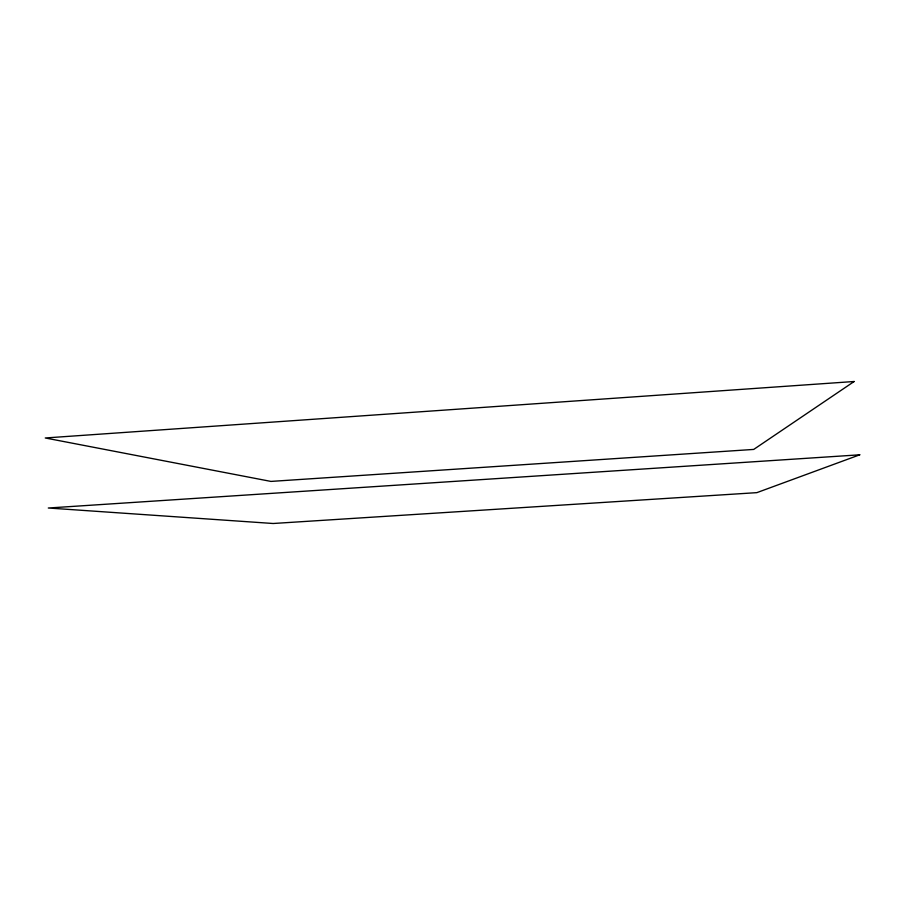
<?xml version="1.0" encoding="UTF-8"?>
<svg xmlns="http://www.w3.org/2000/svg" width="905" height="905" viewBox="0 0 905 905"><rect width="100%" height="100%" fill="white"/><g stroke="black" fill="none" stroke-linecap="round" stroke-linejoin="round"><path stroke-width="1.36" d="M854.15 381.503L753.718 449.423L270.934 481.415L45.25 437.975L854.15 381.503M859.75 454.808L756.84 492.648L273.14 523.497L48.293 508.01L859.75 454.808"/></g></svg>
